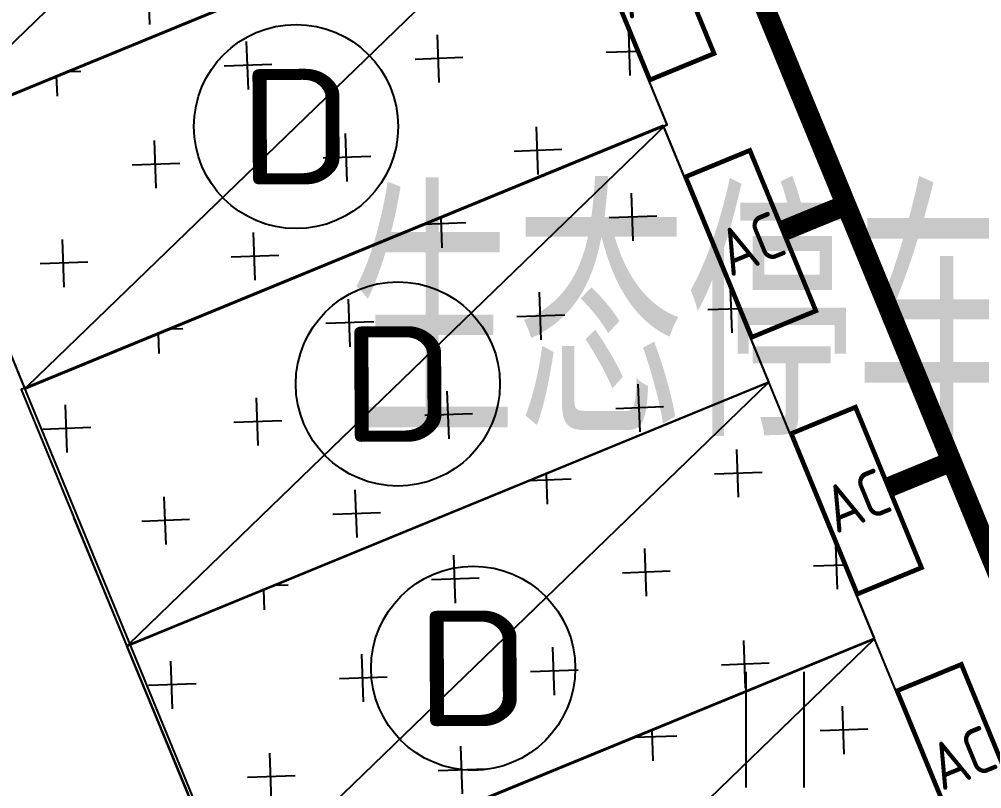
# Model space of a CAD drawing. Extents: x -809667 to 586099, y 3084146 to 3634412.
# Drawn here: x 381319.74 to 381328.05, y 3087216.68 to 3087223.33 of the extents above; entities that cross this region are included whole.
import ezdxf
from ezdxf.enums import TextEntityAlignment as Align

# ---------------------------------------------------------------- set-up
doc = ezdxf.new("R2010")
doc.units = 0
doc.header["$LTSCALE"] = 0.5
doc.header["$PDSIZE"] = 0.2
doc.layers.get('0').update_dxf_attribs({"linetype": 'CONTINUOUS'})
for name, color, linetype in [('EQUIP-箱柜', 3, 'CONTINUOUS'), ('WIRE-动力', 2, 'CONTINUOUS'), ('文字', 7, 'CONTINUOUS')]:
    doc.layers.add(name, color=color, linetype=linetype)
doc.styles.add('-宋体', font='', dxfattribs={"width": 0.6})
doc.styles.add('_TEL_ATTDEF', font='GBENOR', dxfattribs={"width": 0.8, "height": 3, "bigfont": 'GBCBIG'})
doc.styles.add('_TEL_DIM', font='SIMPLEX', dxfattribs={"width": 0.8, "height": 3.5, "bigfont": 'HZTXT'})
doc.styles.add('zx', font='GBENOR', dxfattribs={"width": 1.2, "bigfont": 'GBCBIG'})
doc.styles.get('-宋体').set_extended_font_data('NSimSun')

# ---------------------------------------------------------------- blocks, each defined once
blk = doc.blocks.new('gc121')
at = {"color": 0}
for p, q in [((-0.5, -1), (-0.5, 1)), ((0.5, -1), (0.5, 1))]:
    blk.add_line(p, q, dxfattribs=at)
blk = doc.blocks.new('123123')
at = {"layer": '文字'}
h = blk.add_hatch(dxfattribs=at)
h.set_pattern_fill('CROSS', color=8, scale=0.52003, angle=92.06327)
h.set_pattern_definition([(92.063, (382041.83145, 3087274.8635), (-0.854734, 0.79529), [0.41277, -1.23832]), (182.063, (382042.0303, 3087275.0772), (-0.79529, -0.854734), [0.41277, -1.23832])])
h.paths.add_polyline_path([(382035.9822, 3087274.6528), (382041.5337, 3087276.9317), (382040.6219, 3087279.1432), (382035.0723, 3087276.8652)])
h = blk.add_hatch(dxfattribs=at)
h.set_pattern_fill('CROSS', color=8, scale=0.52003, angle=92.06327)
h.set_pattern_definition([(92.063, (382042.7413, 3087272.6512), (-0.854734, 0.79529), [0.41277, -1.23832]), (182.063, (382042.9401, 3087272.8649), (-0.79529, -0.854734), [0.41277, -1.23832])])
h.paths.add_polyline_path([(382036.892, 3087272.4405), (382042.4435, 3087274.7194), (382041.5318, 3087276.9308), (382035.9822, 3087274.6528)])
h = blk.add_hatch(dxfattribs=at)
h.set_pattern_fill('CROSS', color=8, scale=0.52003, angle=92.06327)
h.set_pattern_definition([(92.063, (382043.6208, 3087270.4264), (-0.854734, 0.79529), [0.41277, -1.23832]), (182.063, (382043.8196, 3087270.64005), (-0.79529, -0.854734), [0.41277, -1.23832])])
h.paths.add_polyline_path([(382037.7715, 3087270.2156), (382043.323, 3087272.4946), (382042.4113, 3087274.706), (382036.8617, 3087272.428)])
h = blk.add_hatch(dxfattribs=at)
h.set_pattern_fill('CROSS', color=8, scale=0.52003, angle=92.06327)
h.set_pattern_definition([(92.063, (382044.532, 3087268.2108), (-0.854734, 0.79529), [0.41277, -1.23832]), (182.063, (382044.7308, 3087268.4245), (-0.79529, -0.854734), [0.41277, -1.23832])])
h.paths.add_polyline_path([(382038.6827, 3087268.0001), (382044.2342, 3087270.279), (382043.3225, 3087272.4905), (382037.7729, 3087270.2124)])
h = blk.add_hatch(dxfattribs=at)
h.set_pattern_fill('CROSS', color=8, scale=0.52003, angle=92.06327)
h.set_pattern_definition([(92.063, (382045.4448, 3087265.9912), (-0.854734, 0.79529), [0.41277, -1.23832]), (182.063, (382045.64365, 3087266.2049), (-0.79529, -0.854734), [0.41277, -1.23832])])
h.paths.add_polyline_path([(382039.5955, 3087265.7805), (382045.147, 3087268.0594), (382044.2353, 3087270.2708), (382038.6857, 3087267.9928)])
at = {"layer": '文字', "color": 8}
blk.add_line((382043.0666, 3087257.4266), (382036.8292, 3087272.5931), dxfattribs=at)
for points in [[(382036.0072, 3087274.6674), (382040.6479, 3087279.1582)], [(382036.917, 3087272.4551), (382041.5578, 3087276.9458)], [(382037.7966, 3087270.2302), (382042.4373, 3087274.721)], [(382038.6827, 3087268.0001), (382043.3234, 3087272.4908)], [(382039.5955, 3087265.7805), (382044.2363, 3087270.2712)]]:
    blk.add_lwpolyline(points, dxfattribs=at)
at = {"layer": '文字', "color": 8, "flags": 128}
for points in [[(382035.9852, 3087274.6455), (382041.5342, 3087276.9276), (382040.6214, 3087279.1473), (382035.0723, 3087276.8652)], [(382036.895, 3087272.4332), (382042.4441, 3087274.7153), (382041.5312, 3087276.9349), (382035.9822, 3087274.6528)], [(382037.7745, 3087270.2084), (382043.3236, 3087272.4905), (382042.4107, 3087274.7101), (382036.8617, 3087272.428)], [(382038.6874, 3087267.9887), (382044.2364, 3087270.2708), (382043.3236, 3087272.4905), (382037.7745, 3087270.2084)], [(382039.6002, 3087265.7691), (382045.1493, 3087268.0512), (382044.2364, 3087270.2708), (382038.6874, 3087267.9887)]]:
    blk.add_lwpolyline(points, close=True, dxfattribs=at)
at = {"layer": '文字', "color": 8}
for points in [[(382035.9822, 3087274.6528), (382041.5337, 3087276.9317), (382040.6219, 3087279.1432), (382035.0723, 3087276.8652)], [(382036.892, 3087272.4405), (382042.4435, 3087274.7194), (382041.5318, 3087276.9308), (382035.9822, 3087274.6528)], [(382037.7715, 3087270.2156), (382043.323, 3087272.4946), (382042.4113, 3087274.706), (382036.8617, 3087272.428)], [(382038.6827, 3087268.0001), (382044.2342, 3087270.279), (382043.3225, 3087272.4905), (382037.7729, 3087270.2124)], [(382039.5955, 3087265.7805), (382045.147, 3087268.0594), (382044.2353, 3087270.2708), (382038.6857, 3087267.9928)]]:
    blk.add_lwpolyline(points, close=True, dxfattribs=at)
at = {"layer": '文字', "color": 8, "flags": 128}
blk.add_lwpolyline([(382042.1146, 3087259.7414), (382037.3166, 3087271.3218)], dxfattribs=at)
at = {"layer": '文字', "color": 8}
for centre in [(382039.2374, 3087274.7004), (382040.1169, 3087272.4756), (382040.7675, 3087270.0176)]:
    blk.add_circle(centre, 0.8823, dxfattribs=at)
at = {"layer": '文字', "color": 8, "xscale": 0.5, "yscale": 0.5}
blk.add_blockref('gc121', (382043.3767, 3087269.4875, 0.7167), dxfattribs=at)
at = {"layer": '文字', "color": 8, "style": 'zx', "width": 1.697422}
for p, p2 in [((382038.7403, 3087274.1993), (382039.7386, 3087274.2034)), ((382039.6199, 3087271.9744), (382040.6181, 3087271.9786)), ((382040.2705, 3087269.5164), (382041.2687, 3087269.5205))]:
    blk.add_text('D', height=0.9982, rotation=0.23661, dxfattribs=at).set_placement(p, p2, align=Align.FIT)
at = {"layer": '文字', "color": 8, "style": '-宋体', "width": 0.6}
blk.add_text('生态停车位', height=1.78434, dxfattribs=at).set_placement((382039.6801, 3087272.2177))
blk = doc.blocks.new('$equip$00002708')
for p, q in [((-0.75, 0.6), (-0.75, 0)), ((0.75, 0.6), (-0.75, 0.6)), ((0.75, 0), (0.75, 0.6)), ((-0.75, 0), (0.75, 0))]:
    blk.add_line(p, q)
at = {"const_width": 0.04}
blk.add_lwpolyline([(-0.75, 0.6), (-0.75, 0), (0.75, 0), (0.75, 0.6), (-0.75, 0.6), (-0.75, 0)], dxfattribs=at)
for p in [(0, 0.6), (-0.75, 0.3), (0.75, 0.3), (0, 0)]:
    blk.add_point(p)
at = {"color": 7, "style": '_TEL_DIM'}
blk.add_attdef('$TEXT$', text='', height=0.4, dxfattribs=at).set_placement((0, 0.3), align=Align.MIDDLE_CENTER)
at = {"color": 7, "style": '_TEL_DIM', "flags": 1}
for tag in ['REMARK', 'A']:
    blk.add_attdef(tag, text='', height=0.4, dxfattribs=at).set_placement((0, 0), align=Align.MIDDLE_CENTER)

msp = doc.modelspace()

# ---------------------------------------------------------------- linework, layer by layer
at = {"layer": 'WIRE-动力', "linetype": 'Continuous', "const_width": 0.175}
for points in [[(381299.6884, 3087223.1394), (381322.448, 3087232.4995), (381332.3434, 3087208.4384)], [(381326.325, 3087221.4971), (381326.8574, 3087221.716)], [(381326.3352, 3087221.4965), (381326.8676, 3087221.7154)], [(381327.2379, 3087219.2774), (381327.7702, 3087219.4964)]]:
    msp.add_lwpolyline(points, dxfattribs=at)

# ---------------------------------------------------------------- block references
at = {"layer": 'EQUIP-箱柜', "linetype": 'Continuous'}
ref = msp.add_blockref('$equip$00002708', (381324.8991, 3087223.4972), dxfattribs=dict(at, rotation=292.3554018578516))
ref.add_attrib('$TEXT$', 'AC', dxfattribs={"layer": '0', "color": 7, "height": 0.4, "rotation": 22.3554, "style": '_TEL_ATTDEF'}).set_placement((381325.1766, 3087223.6113), align=Align.MIDDLE_CENTER)
ref = msp.add_blockref('$equip$00002708', (381325.7787, 3087221.2724), dxfattribs=dict(at, rotation=292.3554018578516))
ref.add_attrib('$TEXT$', 'AC', dxfattribs={"layer": '0', "color": 7, "height": 0.4, "rotation": 22.3554, "style": '_TEL_ATTDEF'}).set_placement((381326.0561, 3087221.3865), align=Align.MIDDLE_CENTER)
ref = msp.add_blockref('$equip$00002708', (381326.6915, 3087219.0527), dxfattribs=dict(at, rotation=292.3554018578516))
ref.add_attrib('$TEXT$', 'AC', dxfattribs={"layer": '0', "color": 7, "height": 0.4, "rotation": 22.3554, "style": '_TEL_ATTDEF'}).set_placement((381326.969, 3087219.1668), align=Align.MIDDLE_CENTER)
ref = msp.add_blockref('$equip$00002708', (381327.606, 3087216.829), dxfattribs=dict(at, rotation=292.3554018578516))
ref.add_attrib('$TEXT$', 'AC', dxfattribs={"layer": '0', "color": 7, "height": 0.4, "rotation": 22.3554, "style": '_TEL_ATTDEF'}).set_placement((381327.8835, 3087216.9431), align=Align.MIDDLE_CENTER)
at = {"layer": '文字'}
msp.add_blockref('123123', (-717.1099, -52.3003), dxfattribs=at)

doc.saveas('drawing.dxf')
